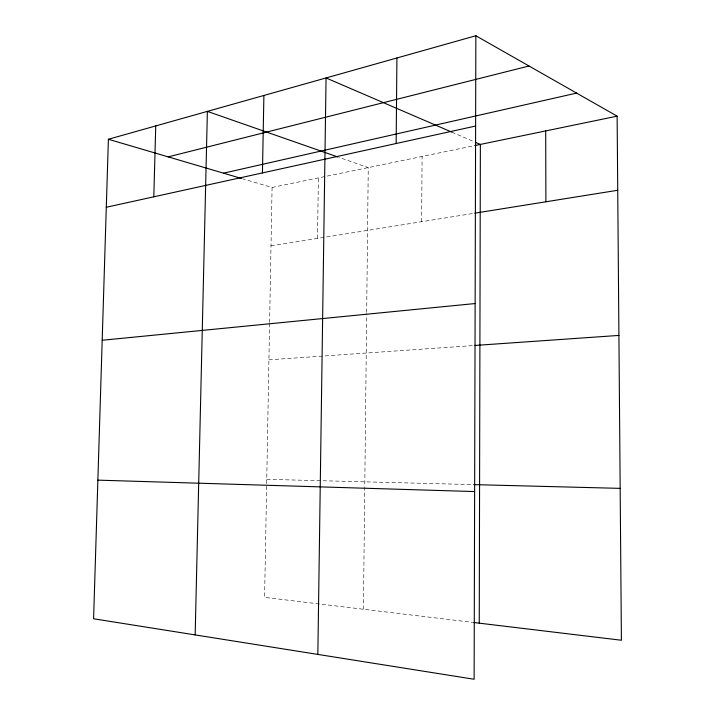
<?xml version="1.0" encoding="UTF-8"?>
<svg xmlns="http://www.w3.org/2000/svg" width="715" height="715" viewBox="0 0 715 715"><rect width="100%" height="100%" fill="white"/><g stroke="black" fill="none" stroke-linecap="round" stroke-linejoin="round"><path stroke-width="0.54" stroke-dasharray="3.58 2.68" d="M421.636 221.713L422.082 156.469M363.435 609.26L366.661 313.429M366.679 312.33L368.252 167.596L338.83 157.318M317.505 238.408L318.389 177.901M269.591 323.511L264.595 597.383L472.678 622.372M269.609 322.411L272.075 187.473L242.519 178.768M272.075 187.473L474.975 145.538M271.003 245.871L473.705 213.365M268.929 359.824L473.33 345.568M266.749 479.327L474.045 484.627M451.817 132.123L474.251 141.793"/><path stroke-width="1.07" d="M475.859 35.75L474.125 679.25L93.594 618.77L108.394 139.264L475.859 35.75L617.125 116.161L621.407 640.238L473.768 622.506M479.256 623.167L480.373 144.421L475.269 142.231M396.155 143.509L396.914 57.986M317.844 654.413L326.058 77.953L451.817 132.123M262.432 172.923L263.898 95.461M195.159 634.911L207.377 111.379L337.775 156.951M153.805 196.813L155.745 125.929M168.168 156.871L529.002 66.003M223.518 173.173L576.603 93.093M106.294 207.261L475.618 126.037M474.975 145.538L617.125 116.161M474.787 213.186L617.733 190.262M102.191 340.26L475.135 303.544M474.429 345.488L618.913 335.415M474.045 484.627L620.164 488.363M97.875 480.14L474.626 491.562M108.394 139.264L241.464 178.455M545.697 130.925L545.894 201.782"/></g></svg>
